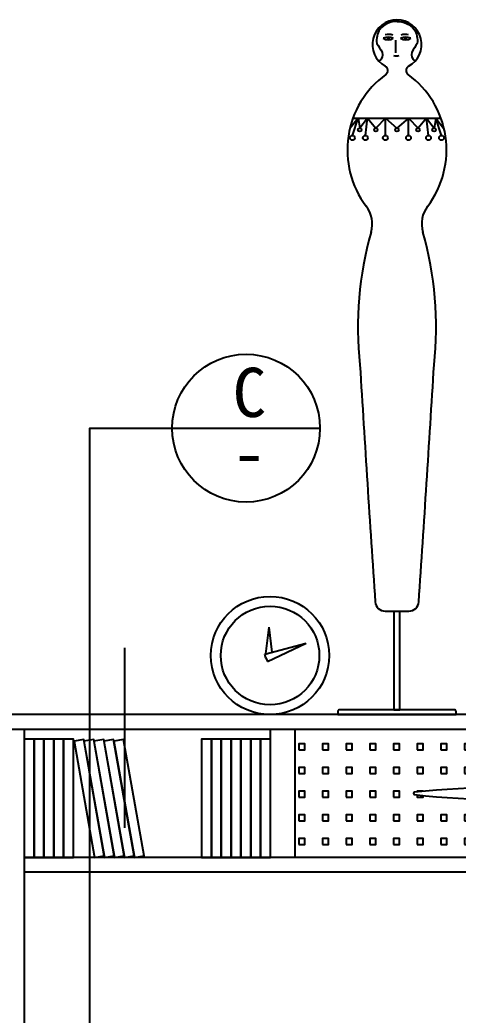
# Model space of a CAD drawing. Extents: x 398 to 4720, y 3832 to 6464.
# Drawn here: x 2169 to 2614, y 5110 to 6120 of the extents above; entities that cross this region are included whole.
import ezdxf
from ezdxf.enums import TextEntityAlignment as Align

# ---------------------------------------------------------------- set-up
doc = ezdxf.new("R2010")
doc.units = 0
doc.header["$MEASUREMENT"] = 0
for name, color, linetype in [('3', 3, 'CONTINUOUS'), ('4', 4, 'CONTINUOUS'), ('7', 7, 'CONTINUOUS'), ('BH', 3, 'CONTINUOUS'), ('TEXT', 3, 'CONTINUOUS')]:
    doc.layers.add(name, color=color, linetype=linetype)
doc.styles.add('HZ', font='SIMFANG0.TTF')

# ---------------------------------------------------------------- blocks, each defined once
blk = doc.blocks.new('A$C6DEA3183')
at = {"layer": 'BH'}
for points in [[(0, 96), (6, 96), (6, 102), (0, 102)], [(24, 96), (30, 96), (30, 102), (24, 102)], [(48, 96), (54, 96), (54, 102), (48, 102)], [(72, 96), (78, 96), (78, 102), (72, 102)], [(96, 96), (102, 96), (102, 102), (96, 102)], [(120, 96), (126, 96), (126, 102), (120, 102)], [(144, 96), (150, 96), (150, 102), (144, 102)], [(168, 96), (174, 96), (174, 102), (168, 102)], [(192, 96), (198, 96), (198, 102), (192, 102)], [(216, 96), (222, 96), (222, 102), (216, 102)], [(240, 96), (246, 96), (246, 102), (240, 102)], [(264, 96), (270, 96), (270, 102), (264, 102)], [(288, 96), (294, 96), (294, 102), (288, 102)], [(312, 96), (318, 96), (318, 102), (312, 102)], [(336, 96), (342, 96), (342, 102), (336, 102)], [(360, 96), (366, 96), (366, 102), (360, 102)], [(384, 96), (390, 96), (390, 102), (384, 102)], [(408, 96), (414, 96), (414, 102), (408, 102)], [(0, 72), (6, 72), (6, 78), (0, 78)], [(24, 72), (30, 72), (30, 78), (24, 78)], [(48, 72), (54, 72), (54, 78), (48, 78)], [(72, 72), (78, 72), (78, 78), (72, 78)], [(96, 72), (102, 72), (102, 78), (96, 78)], [(120, 72), (126, 72), (126, 78), (120, 78)], [(144, 72), (150, 72), (150, 78), (144, 78)], [(168, 72), (174, 72), (174, 78), (168, 78)], [(192, 72), (198, 72), (198, 78), (192, 78)], [(216, 72), (222, 72), (222, 78), (216, 78)], [(240, 72), (246, 72), (246, 78), (240, 78)], [(264, 72), (270, 72), (270, 78), (264, 78)], [(288, 72), (294, 72), (294, 78), (288, 78)], [(312, 72), (318, 72), (318, 78), (312, 78)], [(336, 72), (342, 72), (342, 78), (336, 78)], [(360, 72), (366, 72), (366, 78), (360, 78)], [(384, 72), (390, 72), (390, 78), (384, 78)], [(408, 72), (414, 72), (414, 78), (408, 78)], [(0, 48), (6, 48), (6, 54), (0, 54)], [(24, 48), (30, 48), (30, 54), (24, 54)], [(48, 48), (54, 48), (54, 54), (48, 54)], [(72, 48), (78, 48), (78, 54), (72, 54)], [(96, 48), (102, 48), (102, 54), (96, 54)], [(312, 48), (318, 48), (318, 54), (312, 54)], [(336, 48), (342, 48), (342, 54), (336, 54)], [(360, 48), (366, 48), (366, 54), (360, 54)], [(384, 48), (390, 48), (390, 54), (384, 54)], [(408, 48), (414, 48), (414, 54), (408, 54)], [(0, 24), (6, 24), (6, 30), (0, 30)], [(24, 24), (30, 24), (30, 30), (24, 30)], [(48, 24), (54, 24), (54, 30), (48, 30)], [(72, 24), (78, 24), (78, 30), (72, 30)], [(96, 24), (102, 24), (102, 30), (96, 30)], [(120, 24), (126, 24), (126, 30), (120, 30)], [(144, 24), (150, 24), (150, 30), (144, 30)], [(168, 24), (174, 24), (174, 30), (168, 30)], [(192, 24), (198, 24), (198, 30), (192, 30)], [(216, 24), (222, 24), (222, 30), (216, 30)], [(240, 24), (246, 24), (246, 30), (240, 30)], [(264, 24), (270, 24), (270, 30), (264, 30)], [(288, 24), (294, 24), (294, 30), (288, 30)], [(312, 24), (318, 24), (318, 30), (312, 30)], [(336, 24), (342, 24), (342, 30), (336, 30)], [(360, 24), (366, 24), (366, 30), (360, 30)], [(384, 24), (390, 24), (390, 30), (384, 30)], [(408, 24), (414, 24), (414, 30), (408, 30)], [(0, 0), (6, 0), (6, 6), (0, 6)], [(24, 0), (30, 0), (30, 6), (24, 6)], [(48, 0), (54, 0), (54, 6), (48, 6)], [(72, 0), (78, 0), (78, 6), (72, 6)], [(96, 0), (102, 0), (102, 6), (96, 6)], [(120, 0), (126, 0), (126, 6), (120, 6)], [(144, 0), (150, 0), (150, 6), (144, 6)], [(168, 0), (174, 0), (174, 6), (168, 6)], [(192, 0), (198, 0), (198, 6), (192, 6)], [(216, 0), (222, 0), (222, 6), (216, 6)], [(240, 0), (246, 0), (246, 6), (240, 6)], [(264, 0), (270, 0), (270, 6), (264, 6)], [(288, 0), (294, 0), (294, 6), (288, 6)], [(312, 0), (318, 0), (318, 6), (312, 6)], [(336, 0), (342, 0), (342, 6), (336, 6)], [(360, 0), (366, 0), (366, 6), (360, 6)], [(384, 0), (390, 0), (390, 6), (384, 6)], [(408, 0), (414, 0), (414, 6), (408, 6)]]:
    blk.add_lwpolyline(points, close=True, dxfattribs=at)
for points in [[(126, 53.9), (126, 54), (120, 54), (120, 53.3)], [(294, 53.1), (294, 54), (288, 54), (288, 53.7)], [(120, 50.3), (120, 48), (126, 48), (126, 49.7)], [(288, 49.9), (288, 48), (294, 48), (294, 50.5)]]:
    blk.add_lwpolyline(points, dxfattribs=at)

msp = doc.modelspace()

# ---------------------------------------------------------------- linework, layer by layer
at = {"layer": '3'}
for p, q in [((2550.6, 6099.9), (2550.6, 6086.8)), ((2512.6, 6020.7), (2504.8, 6010.6)), ((2506.9, 6003.1), (2512.6, 6020.7)), ((2507.6, 6020.7), (2596.7, 6020.7)), ((2512.6, 6020.7), (2514.4, 6010.6)), ((2522.1, 6020.7), (2514.4, 6010.6)), ((2520.1, 6003.1), (2522.1, 6020.7)), ((2522.1, 6020.7), (2530.7, 6010.6)), ((2540.4, 6020.7), (2530.7, 6010.6)), ((2540.4, 6020.7), (2552.1, 6010.6)), ((2540.4, 6003.1), (2540.4, 6020.7)), ((2563.8, 6020.7), (2552.1, 6010.6)), ((2563.8, 6020.7), (2573.5, 6010.6)), ((2563.8, 6003.1), (2563.8, 6020.7)), ((2582.1, 6020.7), (2573.5, 6010.6)), ((2582.1, 6020.7), (2589.8, 6010.6)), ((2584.1, 6003.1), (2582.1, 6020.7)), ((2591.7, 6020.7), (2589.8, 6010.6)), ((2591.7, 6020.7), (2599.4, 6010.6)), ((2597.3, 6003.1), (2591.7, 6020.7))]:
    msp.add_line(p, q, dxfattribs=at)
for points in [[(2552.2, 6118.7, 0.230312), (2534.8, 6110.8, 0.189231), (2531.7, 6096.6, -0.021368), (2537.2, 6087.7, -0.337423), (2533.7, 6078.5, -0.337423)], [(2552.2, 6118.7, -0.230312), (2569.5, 6110.8, -0.189231), (2572.6, 6096.6, 0.021368), (2567.1, 6087.7, 0.337423), (2570.6, 6078.5, 0.337423)]]:
    msp.add_lwpolyline(points, format="xyb", dxfattribs=at)
for points in [[(2173.8, 5270.4), (2183.8, 5270.4), (2183.8, 5390.4), (2173.8, 5390.4)], [(2183.8, 5270.4), (2193.8, 5270.4), (2193.8, 5390.4), (2183.8, 5390.4)], [(2193.8, 5270.4), (2203.8, 5270.4), (2203.8, 5390.4), (2193.8, 5390.4)], [(2203.8, 5270.4), (2213.8, 5270.4), (2213.8, 5390.4), (2203.8, 5390.4)], [(2213.8, 5270.4), (2223.8, 5270.4), (2223.8, 5390.4), (2213.8, 5390.4)], [(2245.3, 5270.4), (2255.1, 5272.1), (2234.3, 5390.3), (2224.4, 5388.6)], [(2255.4, 5270.4), (2265.2, 5272.1), (2244.4, 5390.3), (2234.5, 5388.6)], [(2265.5, 5270.4), (2275.3, 5272.1), (2254.5, 5390.3), (2244.6, 5388.6)], [(2275.6, 5270.4), (2285.4, 5272.1), (2264.6, 5390.3), (2254.7, 5388.6)], [(2285.7, 5270.4), (2295.5, 5272.1), (2274.7, 5390.3), (2264.8, 5388.6)], [(2353.8, 5270.4), (2363.8, 5270.4), (2363.8, 5390.4), (2353.8, 5390.4)], [(2363.8, 5270.4), (2373.8, 5270.4), (2373.8, 5390.4), (2363.8, 5390.4)], [(2373.8, 5270.4), (2383.8, 5270.4), (2383.8, 5390.4), (2373.8, 5390.4)], [(2383.8, 5270.4), (2393.8, 5270.4), (2393.8, 5390.4), (2383.8, 5390.4)], [(2393.8, 5270.4), (2403.8, 5270.4), (2403.8, 5390.4), (2393.8, 5390.4)], [(2403.8, 5270.4), (2413.8, 5270.4), (2413.8, 5390.4), (2403.8, 5390.4)], [(2413.8, 5270.4), (2423.8, 5270.4), (2423.8, 5390.4), (2413.8, 5390.4)]]:
    msp.add_lwpolyline(points, close=True, dxfattribs=at)
for centre, radius in [((2514.4, 6008.8), 1.83), ((2530.7, 6008.8), 1.83), ((2552.1, 6008.8), 1.83), ((2552.1, 6008.8), 1.83), ((2573.5, 6008.8), 1.83), ((2589.8, 6008.8), 1.83), ((2506.9, 6000.7), 2.45), ((2520.1, 6000.7), 2.45), ((2540.4, 6000.7), 2.45), ((2563.8, 6000.7), 2.45), ((2584.1, 6000.7), 2.45), ((2597.3, 6000.7), 2.45)]:
    msp.add_circle(centre, radius, dxfattribs=at)
for centre, radius, start, end in [((2543.3, 6091.6), 11.4, 63.1978, 116.8022), ((2543.3, 6108.8), 8.72, 233.9569, 306.0431), ((2543.8, 6094.9), 10.8, 67.5415, 108.8831), ((2543.4, 6102.3), 1.15, 145.5409, 33.1812), ((2561, 6091.6), 11.4, 63.1978, 116.8022), ((2561, 6108.8), 8.72, 233.9569, 306.0431), ((2560.5, 6094.9), 10.8, 71.1169, 112.4585), ((2560.9, 6102.3), 1.15, 146.8188, 34.4591), ((2551.5, 6092.5), 8.61, 250.5835, 289.4165)]:
    msp.add_arc(centre, radius, start, end, dxfattribs=at)
at = {"layer": '4'}
for p, q in [((3158.8, 5415.4), (2158.8, 5415.4)), ((3143.8, 5255.4), (2173.8, 5255.4))]:
    msp.add_line(p, q, dxfattribs=at)
at = {"layer": '7'}
for p, q in [((2540, 5520.4), (2564.3, 5520.4)), ((2419.1, 5477.2), (2422.4, 5504.3)), ((2425.5, 5478.9), (2422.4, 5504.3)), ((2417.9, 5476.9), (2460.1, 5488)), ((2420.6, 5469.3), (2460.1, 5488)), ((2419.2, 5473.1), (2417.9, 5476.9)), ((2419.2, 5473.1), (2420.6, 5469.3)), ((3158.8, 5400.4), (2158.8, 5400.4)), ((2173.8, 5400.4), (2173.8, 4385.4)), ((2423.8, 5270.4), (2423.8, 5400.4)), ((2448.8, 5270.4), (2448.8, 5400.4)), ((3143.8, 5270.4), (2173.8, 5270.4))]:
    msp.add_line(p, q, dxfattribs=at)
msp.add_lwpolyline([(2549.1, 5520.4), (2549.1, 5420.4), (2555.1, 5420.4), (2555.1, 5520.4)], dxfattribs=at)
for points in [[(2492.1, 5415.4), (2612.1, 5415.4), (2612.1, 5418.4, 0.414214), (2610.1, 5420.4), (2494.1, 5420.4, 0.414214), (2492.1, 5418.4)], [(2747.8, 5334.2, 0.892376), (2747.8, 5336.6, 0.054061), (2569.9, 5336.6, 0.887407), (2569.9, 5334.2, 0.054061)]]:
    msp.add_lwpolyline(points, format="xyb", close=True, dxfattribs=at)
for radius in [60, 50]:
    msp.add_circle((2423.3, 5475.4), radius, dxfattribs=at)
for centre, radius, start, end in [((2552.1, 6095.4), 25, 298.1869, 241.5907), ((2537.8, 6069), 5, 306.1001, 61.5907), ((2566.3, 6068.9), 5, 118.1869, 232.6469), ((2596.6, 5988.4), 94.8, 126.1001, 217.0097), ((2507.6, 5988.4), 94.8, 322.9903, 53.8999), ((2497, 5913.3), 30, 344.0337, 37.0097), ((2607.2, 5913.3), 30, 142.9903, 195.9663), ((2861.9, 5808.9), 349.5, 164.0337, 186.3233), ((2242.4, 5808.9), 349.5, 353.6767, 15.9663), ((42313, 8213.6), 39873.4, 183.51302, 183.85957), ((-37208.7, 8213.6), 39873.4, 356.14043, 356.48698), ((2540, 5530.4), 10, 183.8596, 270), ((2564.3, 5530.4), 10, 270, 356.1404)]:
    msp.add_arc(centre, radius, start, end, dxfattribs=at)
at = {"layer": 'TEXT'}
for points in [[(2240.3, 4163.5), (2240.3, 5706.1), (2324, 5706.1)], [(2324, 5706.1), (2474, 5706.1)]]:
    msp.add_lwpolyline(points, dxfattribs=at)
at = {"layer": 'TEXT', "color": 1}
msp.add_lwpolyline([(2276.1, 5300.4), (2276.1, 5483.1)], dxfattribs=at)
at = {"layer": 'TEXT'}
msp.add_circle((2399, 5706.1), 75, dxfattribs=at)

# ---------------------------------------------------------------- block references
at = {"layer": 'BH'}
msp.add_blockref('A$C6DEA3183', (2452.6, 5283.6), dxfattribs=at)

# ---------------------------------------------------------------- texts
at = {"layer": 'TEXT', "style": 'HZ'}
for s, p in [('C', (2402.4, 5717.4)), ('-', (2402.2, 5656))]:
    msp.add_text(s, height=50, dxfattribs=at).set_placement(p, align=Align.CENTER)

doc.saveas('drawing.dxf')
